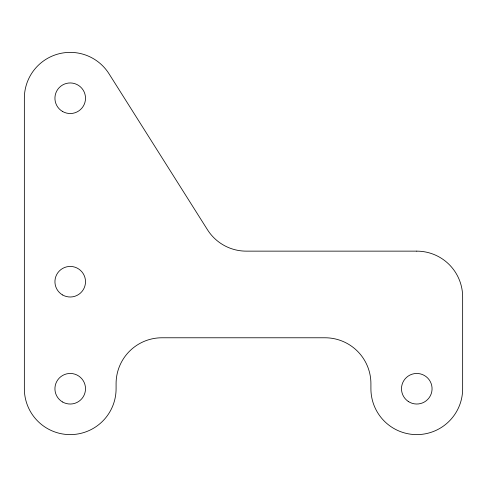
<?xml version="1.0" encoding="UTF-8"?>
<svg xmlns="http://www.w3.org/2000/svg" width="487" height="487" viewBox="0 0 487 487"><rect width="100%" height="100%" fill="white"/><g stroke="black" fill="none" stroke-linecap="round" stroke-linejoin="round"><path stroke-width="0.73" d="M416.781 251.14L246.27 251.14A45.869 45.869 0 0 1 207.48 229.754L109.003 73.756A45.869 45.869 0 0 0 24.35 98.24L24.35 388.742A45.869 45.869 0 0 0 70.219 434.611A45.869 45.869 0 0 0 116.089 388.742L116.089 383.646A45.869 45.869 0 0 1 161.958 337.777L325.042 337.777A45.869 45.869 0 0 1 370.911 383.646L370.911 388.742A45.869 45.869 0 0 0 416.781 434.611A45.869 45.869 0 0 0 462.65 388.742L462.65 297.009A45.869 45.869 0 0 0 416.781 251.14M408.209 401.404A15.292 15.292 0 0 0 432.03 389.837A15.292 15.292 0 0 0 410.103 374.99A15.292 15.292 0 0 0 408.209 401.404M62.573 401.988A15.292 15.292 0 0 0 85.511 388.742A15.292 15.292 0 0 0 62.573 375.501A15.292 15.292 0 0 0 62.573 401.988M62.573 294.958A15.292 15.292 0 0 0 85.511 281.717A15.292 15.292 0 0 0 62.573 268.477A15.292 15.292 0 0 0 62.573 294.958M62.573 111.486A15.292 15.292 0 0 0 85.511 98.24A15.292 15.292 0 0 0 62.573 85A15.292 15.292 0 0 0 62.573 111.486"/></g></svg>
